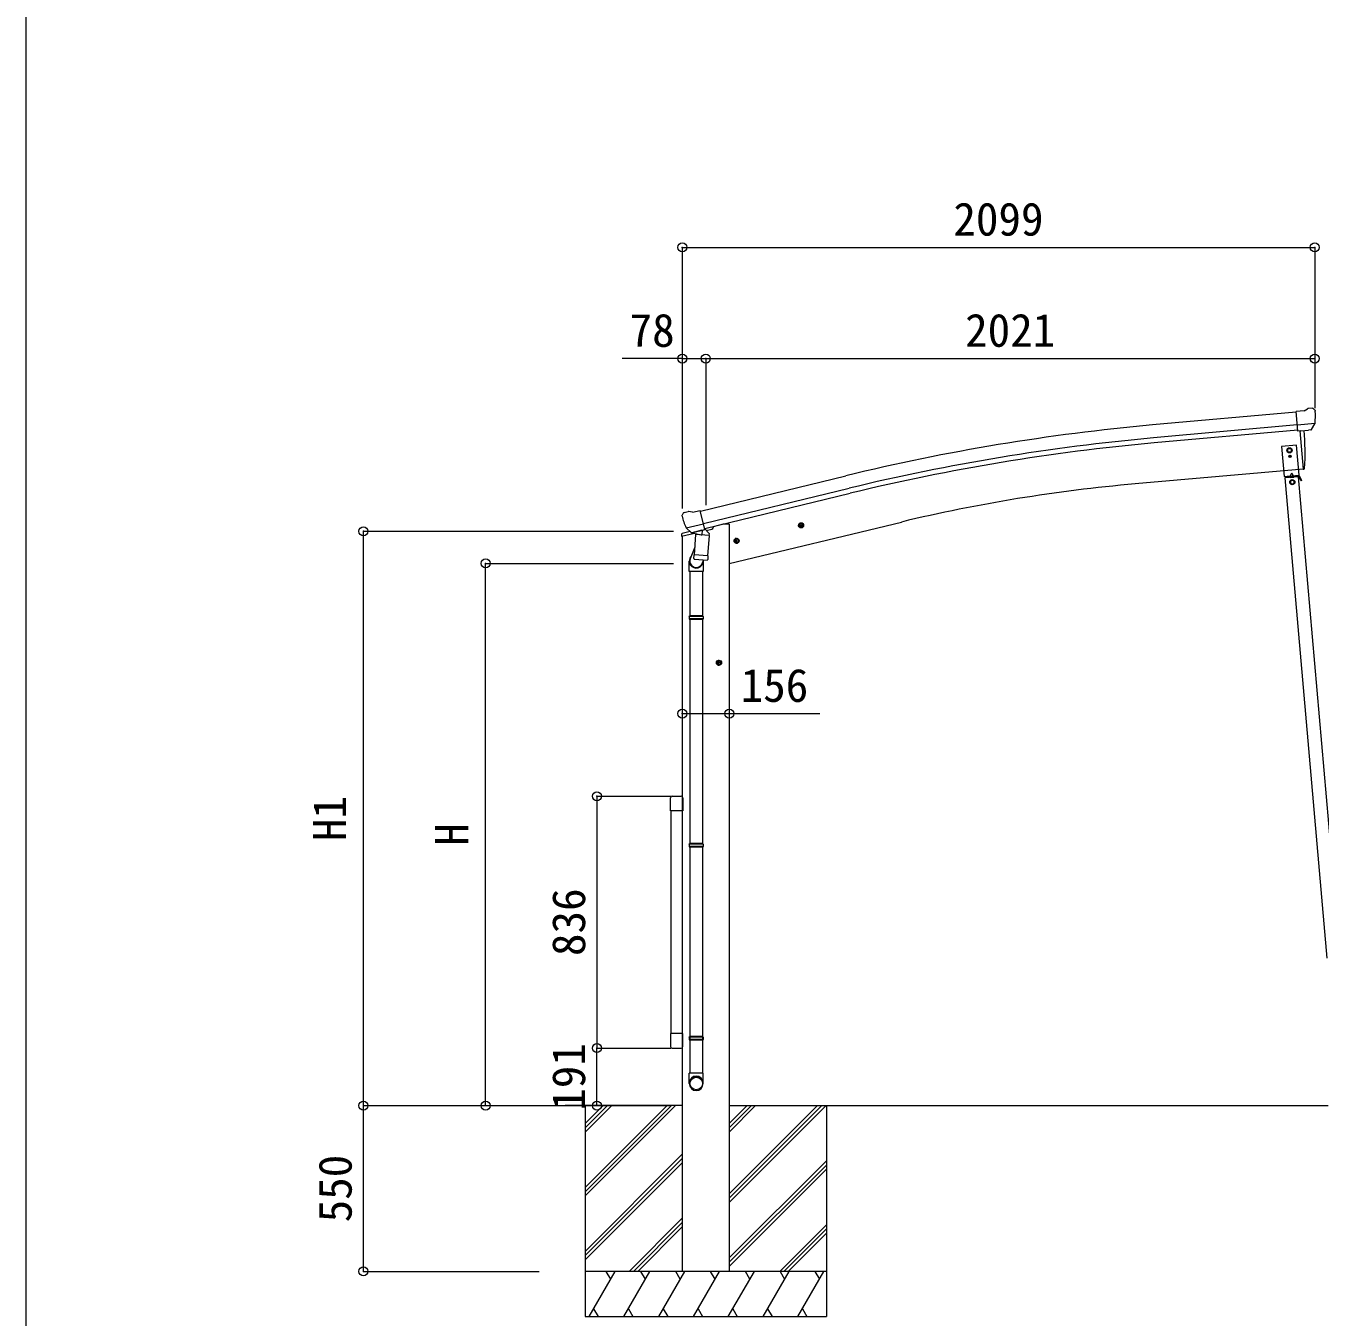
# Model space of a CAD drawing. Units: millimetres at full size. Extents: x -8385 to 8479, y -5853 to 5787.
# Drawn here: x -8385 to -4090, y -1519 to 2767 of the extents above; entities that cross this region are included whole.
import ezdxf
from ezdxf.enums import TextEntityAlignment as Align

# ---------------------------------------------------------------- set-up
doc = ezdxf.new("R2010")
doc.units = ezdxf.units.MM
doc.header["$LTSCALE"] = 30
doc.header["$PDMODE"] = 32
doc.header["$PDSIZE"] = 30
for name, color, linetype, lineweight in [('0-0_0', 7, 'Continuous', 9), ('0-1_本体', 4, 'Continuous', 9), ('0-2_部品', 7, 'Continuous', 9), ('0-A_寸法', 6, 'Continuous', 9), ('1-1_GLASS', 7, 'Continuous', 9), ('1-7', 4, 'Continuous', 9), ('1-A', 6, 'Continuous', 9), ('F-0_240', 7, 'Continuous', 9)]:
    doc.layers.add(name, color=color, linetype=linetype, lineweight=lineweight)
doc.styles.add('ＭＳ ゴシック', font='')
doc.styles.get('ＭＳ ゴシック').set_extended_font_data('MS Gothic')

msp = doc.modelspace()

# ---------------------------------------------------------------- linework, layer by layer
at = {"layer": '0-0_0'}
for p, q in [((-6206.75, -817.04), (-6557.05, -817.04)), ((-6529, -876.41), (-6469.63, -817.04)), ((-6529, -890.55), (-6455.49, -817.04)), ((-6529, -904.69), (-6441.35, -817.04)), ((-6529, -1088.54), (-6257.5, -817.04)), ((-6529, -1102.68), (-6243.36, -817.04)), ((-6529, -1116.83), (-6229.21, -817.04)), ((-6051.25, -817.04), (-4063.42, -817.04)), ((-6051.25, -876.41), (-5991.88, -817.04)), ((-6051.25, -890.55), (-5977.74, -817.04)), ((-6051.25, -904.69), (-5963.6, -817.04)), ((-6051, -1110.02), (-5758.02, -817.04)), ((-6051, -1138.3), (-5729.74, -817.04)), ((-6051, -1124.16), (-5743.88, -817.04)), ((-5729, -817.04), (-5729, -1517.04)), ((-6529, -1300.67), (-6207, -978.67)), ((-6529, -1314.81), (-6207, -992.82)), ((-6529, -1328.96), (-6207, -1006.96)), ((-6051.25, -1322.4), (-5729, -1000.15)), ((-6051.25, -1336.54), (-5729, -1014.29)), ((-6051.25, -1350.68), (-5729, -1028.44)), ((-6383.24, -1367.04), (-6207, -1190.81)), ((-6369.09, -1367.04), (-6207, -1204.95)), ((-6354.95, -1367.04), (-6207, -1219.09)), ((-5883.76, -1367.04), (-5729, -1212.28)), ((-5869.62, -1367.04), (-5729, -1226.43)), ((-5855.48, -1367.04), (-5729, -1240.57)), ((-5729, -1367.04), (-6529, -1367.04)), ((-6516.3, -1517.04), (-6429.7, -1367.04)), ((-6444.7, -1393.02), (-6459.7, -1367.04)), ((-6400.83, -1517.04), (-6314.22, -1367.04)), ((-6329.23, -1393.02), (-6344.23, -1367.04)), ((-6285.36, -1517.04), (-6198.76, -1367.04)), ((-6213.76, -1393.02), (-6228.76, -1367.04)), ((-6169.89, -1517.04), (-6083.29, -1367.04)), ((-6098.29, -1393.02), (-6113.29, -1367.04)), ((-6054.42, -1517.04), (-5967.81, -1367.04)), ((-5982.82, -1393.02), (-5997.82, -1367.04)), ((-5938.95, -1517.04), (-5852.34, -1367.04)), ((-5882.35, -1367.04), (-5867.34, -1393.02)), ((-5823.48, -1517.04), (-5736.87, -1367.04)), ((-5766.88, -1367.04), (-5751.88, -1393.02)), ((-6501.3, -1491.06), (-6486.3, -1517.04)), ((-6385.83, -1491.06), (-6370.83, -1517.04)), ((-6270.36, -1491.06), (-6255.36, -1517.04)), ((-6154.89, -1491.06), (-6139.89, -1517.04)), ((-6039.42, -1491.06), (-6024.42, -1517.04)), ((-5923.95, -1491.06), (-5908.95, -1517.04)), ((-5808.48, -1491.06), (-5793.48, -1517.04))]:
    msp.add_line(p, q, dxfattribs=at)
msp.add_lwpolyline([(-6529, -817.04), (-6529, -1517.04), (-5729, -1517.04)], dxfattribs=at)
at = {"layer": '0-1_本体'}
for p, q in [((-4169.93, 1485.31), (-4646.87, 1442.25)), ((-4166.23, 1442.47), (-4643.01, 1399.47)), ((-4164.7, 1425.49), (-4641.48, 1382.5)), ((-4157.55, 1422.86), (-4146.39, 1295.26)), ((-4146.39, 1295.26), (-4704.25, 1246.45)), ((-6146.73, 1156.55), (-5663.8, 1273.85)), ((-6136.7, 1114.79), (-5653.66, 1232.11)), ((-6132.72, 1098.21), (-5649.64, 1215.55)), ((-6051.36, 982.93), (-5479.89, 1120.13)), ((-6051, 1112.59), (-6051, -1367.04)), ((-6207, 1073), (-6207, -1367.04))]:
    msp.add_line(p, q, dxfattribs=at)
msp.add_lwpolyline([(-6051, 1112.59), (-6071, 1112.59), (-6104.51, 1104.55)], dxfattribs=at)
for centre, radius, start, end in [((-4022.27, -5484.19), 6954.55, 95.15276, 103.65276), ((-4022.27, -5484.19), 6911.6, 95.15276, 103.65276), ((-4022.27, -5484.19), 6894.55, 95.15276, 103.65276), ((-4242.15, -4035.43), 5302.05, 95, 103.5)]:
    msp.add_arc(centre, radius, start, end, dxfattribs=at)
at = {"layer": '0-2_部品'}
for p, q in [((-4143.51, 1489.25), (-4170.08, 1486.92)), ((-4164.42, 1422.26), (-4170.08, 1486.92)), ((-4143.51, 1489.25), (-4131.79, 1496.02)), ((-4116.89, 1497.6), (-4130.55, 1496.41)), ((-4107.75, 1491.85), (-4113.24, 1496.45)), ((-4106.69, 1489.81), (-4106.57, 1488.47)), ((-4107.21, 1446.96), (-4166.13, 1441.81)), ((-4154.46, 1423.14), (-4164.42, 1422.26)), ((-4157.55, 1422.86), (-4146.39, 1295.26)), ((-4120.85, 1426.08), (-4128.55, 1425.4)), ((-4118.46, 1427.47), (-4107.53, 1446.41)), ((-4146.39, 1295.26), (-4144.33, 1295.51)), ((-6208.2, 1141.02), (-6207.92, 1139.87)), ((-6203.98, 1149.6), (-6207.84, 1143.3)), ((-6200.88, 1151.85), (-6187.7, 1155.01)), ((-6173.14, 1152.34), (-6186.4, 1155.03)), ((-6173.14, 1152.34), (-6147.21, 1158.56)), ((-5810.46, 1099.39), (-5815.13, 1118.84)), ((-6209.33, 1072.69), (-6166.62, 1082.94)), ((-6209.33, 1079.58), (-6209.33, 1072.69)), ((-6180.82, 1088.79), (-6207.03, 1082.5)), ((-6194.15, 1100.72), (-6136.64, 1114.52)), ((-6177.29, 1085.81), (-6193.67, 1100.3)), ((-6174.59, 1085.24), (-6167.06, 1087.04)), ((-6173.75, 1085.34), (-6172.22, 1085.71)), ((-6172.22, 1085.71), (-6135.51, 1094.52)), ((-6170.38, 1085.48), (-6170.43, 1084.74)), ((-6169.68, 1083.7), (-6143.86, 1077.27)), ((-6162.76, 1078.36), (-6167.43, 1011.52)), ((-6117.07, 1075.16), (-6162.76, 1078.36)), ((-6160.98, 1081.53), (-6161.21, 1078.25)), ((-6141.47, 1092.7), (-6142.49, 1078.09)), ((-6135.51, 1094.52), (-6133.98, 1094.89)), ((-6132.43, 1096.99), (-6131.49, 1096.93)), ((-6131.49, 1096.93), (-6118.17, 1081.61)), ((-6127.49, 1092.33), (-6108.61, 1096.87)), ((-6121.74, 1008.32), (-6117.07, 1075.16)), ((-6118.17, 1081.61), (-6118.62, 1075.27)), ((-6104.77, 1105.05), (-6104.77, 1101.73)), ((-5822.52, 1106.78), (-5803.07, 1111.45)), ((-5817.96, 1114.56), (-5820.09, 1107.36)), ((-5810.66, 1116.31), (-5817.96, 1114.56)), ((-5805.5, 1110.86), (-5810.66, 1116.31)), ((-5807.63, 1103.67), (-5805.5, 1110.86)), ((-6165.7, 1036.28), (-6180.4, 997.73)), ((-6036.44, 1055.42), (-6016.99, 1060.09)), ((-6031.88, 1063.2), (-6034.02, 1056)), ((-6024.59, 1064.95), (-6031.88, 1063.2)), ((-6024.38, 1048.03), (-6029.05, 1067.48)), ((-6019.42, 1059.51), (-6024.59, 1064.95)), ((-6021.55, 1052.31), (-6019.42, 1059.51)), ((-6183.76, 955.65), (-6183.76, 990)), ((-6168.29, 999.05), (-6167.42, 1011.52)), ((-6167.9, 997.69), (-6167.9, 997.69)), ((-6121.74, 1008.32), (-6167.43, 1011.52)), ((-6166.45, 996.91), (-6124.75, 994)), ((-6136.36, 994.81), (-6140.91, 983.49)), ((-6137.76, 990.31), (-6137.76, 955.65)), ((-6121.76, 1008.32), (-6122.64, 995.63)), ((-6137.76, 955.65), (-6183.76, 955.65)), ((-6181.76, 955.65), (-6181.76, 808.95)), ((-6139.76, 955.65), (-6139.76, 808.95)), ((-6183.76, 806.95), (-6182.76, 808.95)), ((-6137.76, 806.95), (-6183.76, 806.95)), ((-6137.76, 798.95), (-6183.76, 798.95)), ((-6138.76, 808.95), (-6182.76, 808.95)), ((-6138.76, 796.95), (-6182.76, 796.95)), ((-6181.76, 796.95), (-6181.76, 52.77)), ((-6139.76, 796.95), (-6139.76, 52.77)), ((-6137.76, 806.95), (-6138.76, 808.95)), ((-6137.76, 798.95), (-6138.76, 796.95)), ((-6137.76, 806.95), (-6137.76, 798.95)), ((-6075.25, 652.84), (-6095.25, 652.84)), ((-6085.25, 660.35), (-6091.75, 656.59)), ((-6091.75, 656.59), (-6091.75, 649.09)), ((-6091.75, 649.09), (-6085.25, 645.34)), ((-6085.25, 642.84), (-6085.25, 662.84)), ((-6078.75, 656.59), (-6085.25, 660.35)), ((-6183.76, 50.77), (-6182.76, 52.77)), ((-6137.76, 50.77), (-6183.76, 50.77)), ((-6138.76, 52.77), (-6182.76, 52.77)), ((-6137.76, 50.77), (-6138.76, 52.77)), ((-6137.76, 50.77), (-6137.76, 42.77)), ((-6137.76, 42.77), (-6183.76, 42.77)), ((-6138.76, 40.77), (-6182.76, 40.77)), ((-6181.76, 40.77), (-6181.76, -709.42)), ((-6139.76, 40.77), (-6139.76, -709.42)), ((-6137.76, 42.77), (-6138.76, 40.77)), ((-6183.76, -589.42), (-6182.76, -587.42)), ((-6137.76, -589.42), (-6183.76, -589.42)), ((-6137.76, -597.42), (-6183.76, -597.42)), ((-6138.76, -587.42), (-6182.76, -587.42)), ((-6138.76, -599.42), (-6182.76, -599.42)), ((-6181.76, -599.42), (-6181.76, -709.42)), ((-6139.76, -599.42), (-6139.76, -709.42)), ((-6137.76, -589.42), (-6138.76, -587.42)), ((-6137.76, -597.42), (-6138.76, -599.42)), ((-6137.76, -589.42), (-6137.76, -597.42)), ((-6183.76, -743.56), (-6183.76, -709.42)), ((-6137.76, -709.42), (-6183.76, -709.42)), ((-6137.76, -743.56), (-6137.76, -709.42))]:
    msp.add_line(p, q, dxfattribs=at)
for points in [[(-4154.46, 1423.14), (-4154.18, 1423.07), (-4128.81, 1425.29), (-4128.55, 1425.4)], [(-4107.14, 1447.59), (-4107.43, 1446.61), (-4107.53, 1446.41)], [(-6141.78, 1093.11), (-6132.06, 1095.45), (-6147.21, 1158.56)], [(-6194.42, 1101.29), (-6193.83, 1100.45), (-6193.67, 1100.3)], [(-6141.78, 1093.11), (-6142.02, 1092.96), (-6166.79, 1087.02), (-6167.06, 1087.04)], [(-5820.09, 1107.36), (-5814.93, 1101.92), (-5807.63, 1103.67)], [(-6034.02, 1056), (-6028.85, 1050.56), (-6021.55, 1052.31)], [(-6183.76, 806.95), (-6183.76, 798.95), (-6182.76, 796.95)], [(-6085.25, 645.34), (-6078.75, 649.09), (-6078.75, 656.59)], [(-6183.76, 50.77), (-6183.76, 42.77), (-6182.76, 40.77)], [(-6183.76, -589.42), (-6183.76, -597.42), (-6182.76, -599.42)]]:
    msp.add_lwpolyline(points, dxfattribs=at)
for centre, radius in [((-5812.8, 1109.11), 8.5), ((-5812.8, 1109.11), 7.7), ((-5812.8, 1109.11), 6.5), ((-6026.72, 1057.75), 8.5), ((-6026.72, 1057.75), 7.7), ((-6026.72, 1057.75), 6.5), ((-6085.25, 652.84), 8.5), ((-6085.25, 652.84), 7.7), ((-6085.25, 652.84), 6.5)]:
    msp.add_circle(centre, radius, dxfattribs=at)
for centre, radius, start, end in [((-4130.29, 1493.42), 3, 95, 120), ((-4116.45, 1492.62), 5, 50.00648, 94.99352), ((-4308.2, 1470.83), 202.4, 353.4085, 5), ((-5040.15, 1351.08), 900, 356.63919, 4.64986), ((-4144.69, 1298.49), 3, 277, 356.63919), ((-6011.12, 1187.12), 202.4, 193.5, 205.09125), ((-6199.72, 1146.98), 5, 103.5, 148.5), ((-6187, 1152.09), 3, 78.5, 103.5), ((-6206.33, 1079.58), 3, 103.5, 180), ((-6173.86, 1085.83), 0.5, 248.23754, 283.5), ((-6170.88, 1085.52), 0.5, 356, 103.5), ((-6169.43, 1084.67), 1, 176, 256), ((-6143.51, 1078.24), 1.03, 250.03897, 351.96569), ((-6140.87, 1092.62), 0.604, 100.59842, 172.20595), ((-6134.1, 1095.38), 0.5, 283.5, 318.76246), ((-6109.77, 1101.73), 5, 283.5, 0), ((-6153.76, 990), 30, 177.45142, 180), ((-6166.35, 998.88), 1.95, 175.04017, 217.47766), ((-6166.31, 998.91), 2, 217.40962, 266), ((-6124.61, 995.99), 2, 266, 349.46843)]:
    msp.add_arc(centre, radius, start, end, dxfattribs=at)
for centre, major_axis, ratio, start_param, end_param in [((-4102.36, 1493.85), (-15.35, 3.44), 0.101033, 5.9751426, 5.9753737), ((-4109.68, 1489.55), (2.71, -1.31), 0.997474, 0.5366567, 1.3225652), ((-4121.12, 1429.07), (1.62, -2.54), 0.997631, 5.8041905, 5.8929484), ((-4121.19, 1429.18), (-3.5, 2.17), 0.650902, 2.1145521, 2.1873627), ((-4121.06, 1428.98), (1.62, -2.54), 0.997631, 5.965759, 6.7621801), ((-6205.28, 1141.73), (-1.57, -2.57), 0.99628, 4.712389, 5.4996506), ((-6175.31, 1088.06), (-0.73, -2.92), 0.997631, 5.8041905, 6.6006116), ((-6175.25, 1088.29), (2.63, 3.16), 0.650902, 4.0958226, 4.1686332), ((-6175.28, 1088.16), (-0.73, -2.92), 0.997631, 0.3902369, 0.4789948), ((-6160.76, 990.31), (23, 0), 0.996195, 2.3585569, 6.3253237), ((-6160.76, 990.31), (21, 0), 0.996195, 2.7786684, 5.9512394), ((-6160.76, -741.82), (-23, 0), 0.996195, 3.1415927, 6.2831853), ((-6160.76, -743.56), (-23, 0), 0.996195, 3.1415927, 6.2831853), ((-6160.76, -743.56), (0, -23.43), 0.981806, 4.712389, 7.8539816)]:
    msp.add_ellipse(centre, major_axis=major_axis, ratio=ratio, start_param=start_param, end_param=end_param, dxfattribs=at)
msp.add_ellipse((-6160.76, -743.56), major_axis=(21, 0), ratio=0.996195, dxfattribs=at)
at = {"layer": '0-A_寸法'}
for p, q in [((-6206.95, 2031.77), (-6206.95, 1662.77)), ((-6206.95, 2031.77), (-4108, 2031.77)), ((-4108, 2031.77), (-4108, 1662.77)), ((-6206.95, 1662.77), (-6406.95, 1662.77)), ((-6206.95, 1662.77), (-6206.95, 1165.46)), ((-6206.95, 1662.77), (-6129, 1662.77)), ((-6129, 1662.77), (-6129, 1175.9)), ((-6129, 1662.77), (-4108, 1662.77)), ((-4108, 1662.77), (-4108, 1498.35)), ((-7265.24, 1089.33), (-6236.53, 1089.33)), ((-7265.24, -817.04), (-7265.24, 1089.33)), ((-6859.68, 982.93), (-6236.53, 982.93)), ((-6859.68, -817.04), (-6859.68, 982.93)), ((-6207, 484.12), (-6051, 484.12)), ((-6051, 484.12), (-5751, 484.12)), ((-6490.42, 209.96), (-6490.42, -626.04)), ((-7265.24, -817.04), (-6682.4, -817.04)), ((-7265.24, -1367.04), (-7265.24, -817.04)), ((-6859.68, -817.04), (-6244.75, -817.04)), ((-7265.24, -1367.04), (-6682.4, -1367.04))]:
    msp.add_line(p, q, dxfattribs=at)
for p in [(-6206.95, 2031.77), (-4108, 2031.77), (-6206.95, 1662.77), (-6129, 1662.77), (-4108, 1662.77), (-7265.24, 1089.33), (-6859.68, 982.93), (-6207, 484.12), (-6051, 484.12), (-7265.24, -817.04), (-6859.68, -817.04), (-7265.24, -1367.04)]:
    msp.add_point(p, dxfattribs=at)
at = {"layer": '1-1_GLASS'}
for p, q in [((-6245.75, 161.36), (-6245.75, 205.06)), ((-6240.25, 210.56), (-6211.25, 210.56)), ((-6205.75, 205.06), (-6205.75, 161.36)), ((-6205.25, 197.06), (-6205.75, 197.06)), ((-6205.75, 161.36), (-6245.75, 161.36)), ((-6205.25, 162.06), (-6205.75, 162.06)), ((-6245.75, -577.24), (-6245.75, -620.94)), ((-6205.75, -577.24), (-6245.75, -577.24)), ((-6205.75, -620.94), (-6205.75, -577.24)), ((-6240.25, -626.44), (-6211.25, -626.44))]:
    msp.add_line(p, q, dxfattribs=at)
at = {"layer": '1-1_GLASS', "color": 4}
for p, q in [((-6244.75, 161.36), (-6244.75, -577.36)), ((-6206.75, -577.24), (-6206.75, 161.36))]:
    msp.add_line(p, q, dxfattribs=at)
at = {"layer": '1-1_GLASS'}
for centre, start, end in [((-6240.25, 205.06), 90, 180), ((-6211.25, 205.06), 0, 90), ((-6240.25, -620.94), 180, 270), ((-6211.25, -620.94), 270, 0)]:
    msp.add_arc(centre, 5.5, start, end, dxfattribs=at)
at = {"layer": '1-7'}
for p, q in [((-4191.3, 1338.6), (-4192.12, 1338.62)), ((-4188.86, 1337.74), (-4188.04, 1337.72)), ((-4162.06, 1270.35), (-4205.9, 1266.52)), ((-4066.45, -327.39), (-4205.9, 1266.52)), ((-4161.15, 1273.45), (-4204.66, 1269.64)), ((-4204.4, 1266.65), (-4204.66, 1269.64)), ((-4189.96, 1267.91), (-4190.22, 1270.9)), ((-4190, 1268.41), (-4178.05, 1269.46)), ((-4185.15, 1281.85), (-4189.28, 1272.99)), ((-4185.15, 1281.85), (-4179.55, 1273.84)), ((-4178, 1268.96), (-4178.26, 1271.95)), ((-4163.56, 1270.22), (-4163.82, 1273.21)), ((-4163.6, 1270.72), (-4160.93, 1270.96)), ((-4022.61, -323.56), (-4162.06, 1270.35)), ((-4150.45, 1258.38), (-4158.29, 1271.96)), ((-4155.11, 1261.46), (-4152.95, 1262.71))]:
    msp.add_line(p, q, dxfattribs=at)
for points in [[(-4159.51, 1275.6), (-4168.23, 1375.22), (-4218.04, 1370.86), (-4209.32, 1271.24)], [(-4191.82, 1365.6), (-4198.32, 1361.85), (-4198.32, 1354.34), (-4191.82, 1350.59), (-4185.32, 1354.34), (-4185.32, 1361.85)], [(-4169.3, 1272.73), (-4199.18, 1270.12), (-4199.36, 1272.11), (-4169.47, 1274.72)], [(-4182.58, 1260), (-4189.08, 1256.25), (-4189.08, 1248.74), (-4182.58, 1244.99), (-4176.08, 1248.74), (-4176.08, 1256.25)]]:
    msp.add_lwpolyline(points, close=True, dxfattribs=at)
for points in [[(-4192.12, 1338.62), (-4192.14, 1337.8), (-4191.32, 1337.78)], [(-4190.51, 1336.95), (-4190.53, 1336.13), (-4189.71, 1336.11), (-4189.69, 1336.93)], [(-4189.65, 1339.39), (-4189.63, 1340.21), (-4190.45, 1340.23), (-4190.47, 1339.41)], [(-4188.04, 1337.72), (-4188.02, 1338.54), (-4188.84, 1338.56)], [(-4150.45, 1258.38), (-4152.61, 1257.13), (-4160.45, 1270.71)]]:
    msp.add_lwpolyline(points, dxfattribs=at)
for centre, radius in [((-4191.82, 1358.09), 8.5), ((-4191.82, 1358.09), 7.7), ((-4191.82, 1358.09), 6.5), ((-4190.08, 1338.17), 3.75), ((-4182.58, 1252.5), 8.5), ((-4182.58, 1252.5), 7.7), ((-4182.58, 1252.5), 6.5)]:
    msp.add_circle(centre, radius, dxfattribs=at)
for centre, radius, start, end in [((-4191.33, 1336.96), 0.82, 359, 89), ((-4191.29, 1339.42), 0.82, 269, 359), ((-4188.87, 1336.92), 0.82, 89, 179), ((-4188.83, 1339.38), 0.82, 179, 269), ((-4160.89, 1270.46), 3, 30, 95), ((-4160.89, 1270.46), 0.5, 30, 95)]:
    msp.add_arc(centre, radius, start, end, dxfattribs=at)
at = {"layer": '1-A'}
for p, q in [((-6490.42, 209.96), (-6244.75, 209.96)), ((-6490.42, -817.04), (-6490.42, -626.04)), ((-6490.42, -626.04), (-6244.75, -626.04)), ((-6490.42, -817.04), (-6244.75, -817.04))]:
    msp.add_line(p, q, dxfattribs=at)
at = {"layer": '1-A', "color": 7}
msp.add_line((-6244.75, -817.04), (-6595.44, -817.04), dxfattribs=at)
at = {"layer": '1-A'}
for p in [(-6490.42, 209.96), (-6490.42, -626.04), (-6490.42, -817.04)]:
    msp.add_point(p, dxfattribs=at)
at = {"layer": 'F-0_240', "color": 5}
msp.add_line((-8385.45, 5787.34), (-8385.45, -5852.66), dxfattribs=at)

# ---------------------------------------------------------------- texts
at = {"layer": '0-A_寸法', "color": 7, "style": 'ＭＳ ゴシック'}
for s, p in [('2099', (-5307.48, 2037.77)), ('78', (-6381.95, 1668.77)), ('2021', (-5268.5, 1668.77)), ('156', (-6013.5, 490.12))]:
    msp.add_text(s, height=110, dxfattribs=at).set_placement(p, align=Align.BOTTOM_LEFT)
for s, p in [('H1', (-7289.74, 61.15)), ('H', (-6884.18, 45.45)), ('550', (-7271.24, -1204.54))]:
    msp.add_text(s, height=110, rotation=90, dxfattribs=at).set_placement(p, align=Align.BOTTOM_LEFT)
at = {"layer": '1-A', "color": 7, "style": 'ＭＳ ゴシック'}
for s, p in [('836', (-6496.42, -320.54)), ('191', (-6496.42, -834.04))]:
    msp.add_text(s, height=110, rotation=90, dxfattribs=at).set_placement(p, align=Align.BOTTOM_LEFT)

doc.saveas('drawing.dxf')
